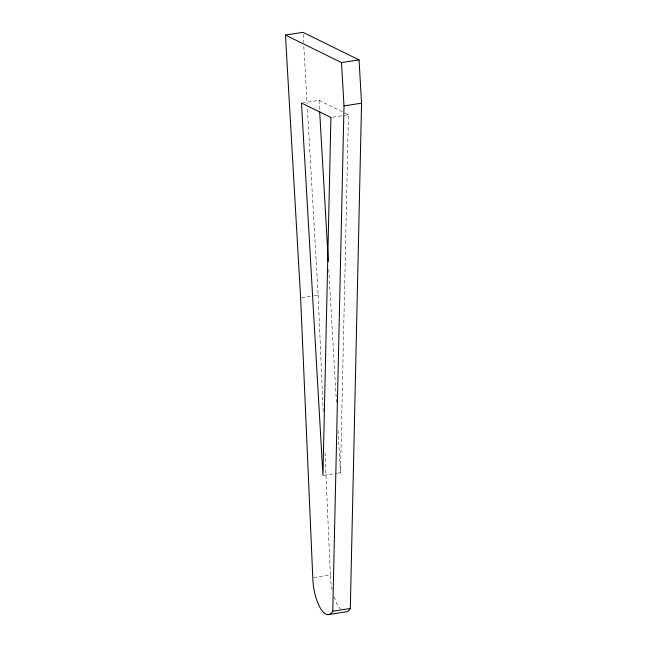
<?xml version="1.0" encoding="UTF-8"?>
<svg xmlns="http://www.w3.org/2000/svg" width="647" height="647" viewBox="0 0 647 647"><rect width="100%" height="100%" fill="white"/><g stroke="black" fill="none" stroke-linecap="round" stroke-linejoin="round"><path stroke-width="0.49" stroke-dasharray="3.23 2.43" d="M337.572 473.224L340.5 472.771L348.458 114.786L319.02 100.317L303.419 102.719M332.857 117.18L344.56 115.384M345.538 115.231L348.458 114.786M301.575 297.669L313.277 295.873M314.256 295.728L318.154 295.121L307.357 107.863M323.921 475.319L336.602 473.369M313.763 577.545L330.342 574.997L324.948 451.169M334.095 596.898L336.553 602.98A29.058 10.724 81.3 0 0 340.565 609.15M319.02 100.317L319.602 110.386M328.773 269.435L336.44 402.313M338.058 430.498L340.5 472.771M303.12 34.364L303.58 42.419M303.815 46.447L307.123 103.835M318.154 295.121L323.282 412.915M332.154 589.886A29.058 10.724 81.3 0 1 330.342 574.997"/><path stroke-width="0.97" d="M332.76 611.189L344.002 105.882L341.503 62.589L285.448 35.043L300.604 297.822L312.784 577.69A29.058 10.724 81.3 0 0 316.545 599.591L319.003 605.673A29.058 10.724 81.3 0 0 332.76 611.189L350.31 608.495L361.552 103.188L359.053 59.896L302.998 32.35L285.448 35.043M341.503 62.589L359.053 59.896M344.002 105.882L361.552 103.188M327.762 614.65L345.312 611.957A29.058 10.724 81.3 0 0 350.31 608.495M319.658 111.397L328.312 261.38M330.908 117.479L322.95 475.464L301.47 103.019L330.908 117.479"/></g></svg>
